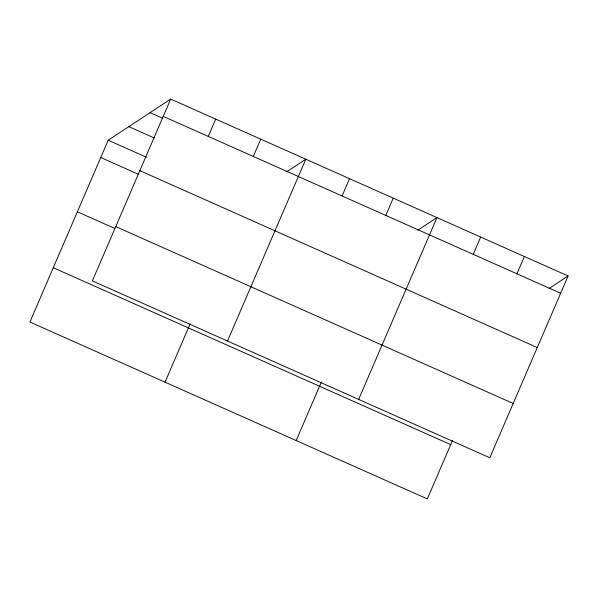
<?xml version="1.0" encoding="UTF-8"?>
<svg xmlns="http://www.w3.org/2000/svg" width="598" height="598" viewBox="0 0 598 598"><rect width="100%" height="100%" fill="white"/><g stroke="black" fill="none" stroke-linecap="round" stroke-linejoin="round"><path stroke-width="0.9" d="M170.677 99.074L92.376 280.881L489.799 457.776L568.1 275.97L170.677 99.074L108.201 140.224L29.9 322.03L427.323 498.926L452.529 440.397M208.276 136.411L215.721 119.122M253.313 156.459L260.758 139.17M165.026 382.174L190.231 323.645M227.502 341.024L305.802 159.218L286.711 171.79M342.071 195.965L349.516 178.675M385.785 215.422L393.237 198.132M296.174 440.554L321.38 382.025M358.651 399.404L436.951 217.59L417.86 230.163M473.22 254.337L480.665 237.047M516.941 273.794L524.386 256.505M549.009 288.542L568.1 275.97M163.232 116.363L560.655 293.252M150.061 112.648L162.806 118.329M128.817 126.641L154.314 137.989M108.201 140.224L146.443 157.244M139.85 170.654L537.273 347.55M100.756 157.513L138.145 174.153M115.758 226.59L513.181 403.486M77.374 211.804L114.764 228.443M53.282 267.74L450.705 444.635"/></g></svg>
